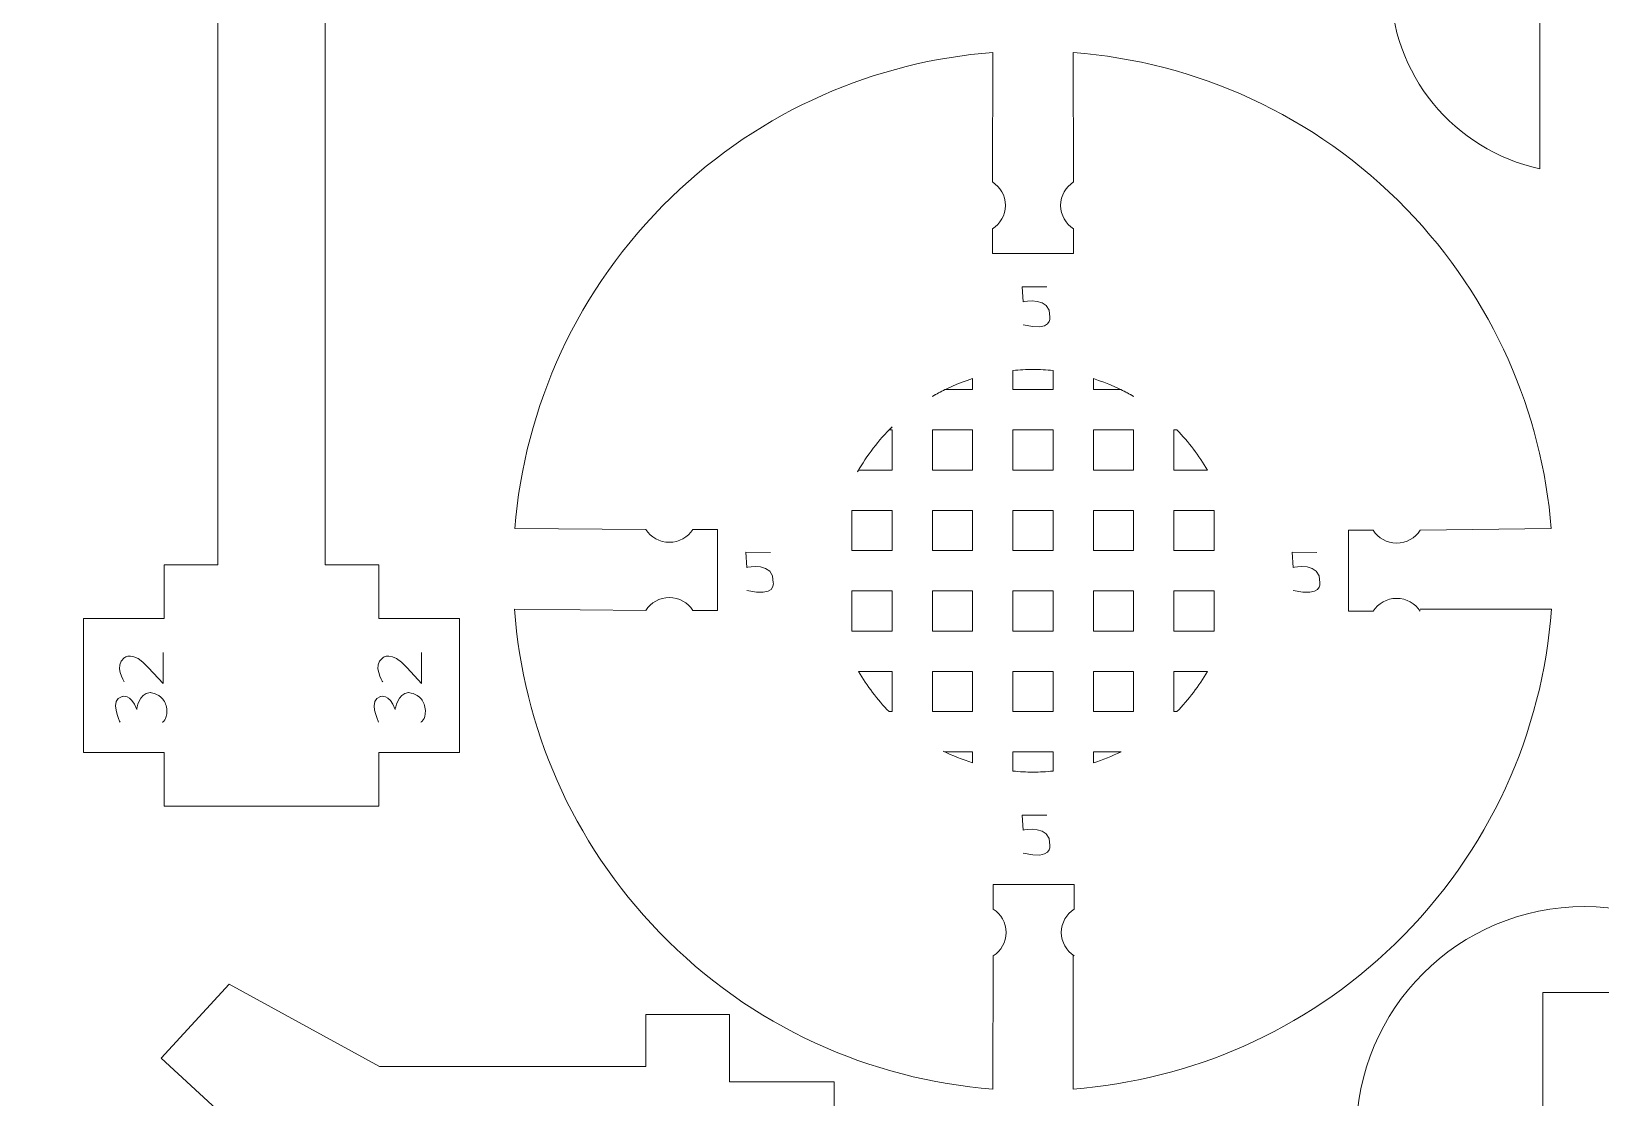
# Model space of a CAD drawing. Header units: centimetres. Extents: x -25 to 25, y -32.5 to 32.5.
# Drawn here: x -14.42 to -8.58, y 12.18 to 16.15 of the extents above; entities that cross this region are included whole.
import ezdxf

# ---------------------------------------------------------------- set-up
doc = ezdxf.new("R2010")
doc.units = ezdxf.units.CM
doc.header["$MEASUREMENT"] = 0
doc.layers.add('Capa 1', color=7, linetype='Continuous')

msp = doc.modelspace()

# ---------------------------------------------------------------- linework, layer by layer
at = {"layer": 'Capa 1', "color": 250, "lineweight": 20}
msp.add_open_spline([(-13.12992, 13.96761), (-13.12992, 13.96761), (-12.82992, 13.96761), (-12.82992, 13.96761), (-12.82992, 13.96761), (-12.82992, 13.96761), (-12.82992, 13.46761), (-12.82992, 13.46761), (-12.82992, 13.46761), (-12.82992, 13.46761), (-13.12992, 13.46761), (-13.12992, 13.46761), (-13.12992, 13.46761), (-13.12992, 13.46761), (-13.12992, 13.26761), (-13.12992, 13.26761), (-13.12992, 13.26761), (-13.5505, 13.26761), (-13.50936, 13.26761), (-13.92992, 13.26761), (-13.92992, 13.26761), (-13.92992, 13.26761), (-13.92992, 13.46761), (-13.92992, 13.46761), (-13.92992, 13.46761), (-13.92992, 13.46761), (-14.22992, 13.46761), (-14.22992, 13.46761), (-14.22992, 13.46761), (-14.22992, 13.46761), (-14.22992, 13.96761), (-14.22992, 13.96761), (-14.22992, 13.96761), (-14.22992, 13.96761), (-13.92992, 13.96761), (-13.92992, 13.96761), (-13.92992, 13.96761), (-13.92992, 13.96761), (-13.92992, 14.16761), (-13.92992, 14.16761), (-13.92992, 14.16761), (-13.92992, 14.16761), (-13.72992, 14.16761), (-13.72992, 14.16761), (-13.72992, 14.16761), (-13.72992, 14.16761), (-13.72992, 16.31761), (-13.72992, 16.31761), (-13.72992, 16.31761), (-13.72992, 16.31761), (-13.92992, 16.31761), (-13.92992, 16.31761), (-13.92992, 16.31761), (-13.92992, 16.31761), (-13.92992, 16.51761), (-13.92992, 16.51761), (-13.92992, 16.51761), (-13.92992, 16.51761), (-14.22992, 16.51761), (-14.22992, 16.51761), (-14.22992, 16.51761), (-14.22992, 16.51761), (-14.22992, 17.01761), (-14.22992, 17.01761), (-14.22992, 17.01761), (-14.22992, 17.01761), (-13.92992, 17.01761), (-13.92992, 17.01761), (-13.92992, 17.01761), (-13.92992, 17.01761), (-13.92992, 17.21761), (-13.92992, 17.21761), (-13.92992, 17.21761), (-13.92992, 17.21761), (-13.72992, 17.21761), (-13.72992, 17.21761), (-13.72992, 17.21761), (-13.72992, 17.21761), (-13.72992, 19.36761), (-13.72992, 19.36761), (-13.72992, 19.36761), (-13.72992, 19.36761), (-13.92992, 19.36761), (-13.92992, 19.36761), (-13.92992, 19.36761), (-13.92992, 19.36761), (-13.92992, 19.56761), (-13.92992, 19.56761), (-13.92992, 19.56761), (-13.92992, 19.56761), (-14.22992, 19.56761), (-14.22992, 19.56761), (-14.22992, 19.56761), (-14.22992, 19.56761), (-14.22992, 20.06761), (-14.22992, 20.06761), (-14.22992, 20.06761), (-14.22992, 20.06761), (-13.92992, 20.06761), (-13.92992, 20.06761), (-13.92992, 20.06761), (-13.92992, 20.06761), (-13.92992, 20.26761), (-13.92992, 20.26761), (-13.92992, 20.26761), (-13.50936, 20.26761), (-13.5505, 20.26761), (-13.12992, 20.26761), (-13.12992, 20.26761), (-13.12992, 20.26761), (-13.12992, 20.06761), (-13.12992, 20.06761), (-13.12992, 20.06761), (-13.12992, 20.06761), (-12.82992, 20.06761), (-12.82992, 20.06761), (-12.82992, 20.06761), (-12.82992, 20.06761), (-12.82992, 19.56761), (-12.82992, 19.56761), (-12.82992, 19.56761), (-12.82992, 19.56761), (-13.12992, 19.56761), (-13.12992, 19.56761), (-13.12992, 19.56761), (-13.12992, 19.56761), (-13.12992, 19.36761), (-13.12992, 19.36761), (-13.12992, 19.36761), (-13.12992, 19.36761), (-13.32992, 19.36761), (-13.32992, 19.36761), (-13.32992, 19.36761), (-13.32992, 19.36761), (-13.32992, 17.21761), (-13.32992, 17.21761), (-13.32992, 17.21761), (-13.32992, 17.21761), (-13.12992, 17.21761), (-13.12992, 17.21761), (-13.12992, 17.21761), (-13.12992, 17.21761), (-13.12992, 17.01761), (-13.12992, 17.01761), (-13.12992, 17.01761), (-13.12992, 17.01761), (-12.82992, 17.01761), (-12.82992, 17.01761), (-12.82992, 17.01761), (-12.82992, 17.01761), (-12.82992, 16.51761), (-12.82992, 16.51761), (-12.82992, 16.51761), (-12.82992, 16.51761), (-13.12992, 16.51761), (-13.12992, 16.51761), (-13.12992, 16.51761), (-13.12992, 16.51761), (-13.12992, 16.31761), (-13.12992, 16.31761), (-13.12992, 16.31761), (-13.12992, 16.31761), (-13.32992, 16.31761), (-13.32992, 16.31761), (-13.32992, 16.31761), (-13.32992, 16.31761), (-13.32992, 14.16761), (-13.32992, 14.16761), (-13.32992, 14.16761), (-13.32992, 14.16761), (-13.12992, 14.16761), (-13.12992, 14.16761), (-13.12992, 14.16761), (-13.12992, 14.16761), (-13.12992, 13.96761), (-13.12992, 13.96761)], degree=3, knots=[0, 0, 0, 0, 0.0222222, 0.0222222, 0.0222222, 0.0222222, 0.0444444, 0.0444444, 0.0444444, 0.0444444, 0.0666667, 0.0666667, 0.0666667, 0.0666667, 0.0888889, 0.0888889, 0.0888889, 0.0888889, 0.1111111, 0.1111111, 0.1111111, 0.1111111, 0.1333333, 0.1333333, 0.1333333, 0.1333333, 0.1555556, 0.1555556, 0.1555556, 0.1555556, 0.1777778, 0.1777778, 0.1777778, 0.1777778, 0.2, 0.2, 0.2, 0.2, 0.2222222, 0.2222222, 0.2222222, 0.2222222, 0.2444444, 0.2444444, 0.2444444, 0.2444444, 0.2666667, 0.2666667, 0.2666667, 0.2666667, 0.2888889, 0.2888889, 0.2888889, 0.2888889, 0.3111111, 0.3111111, 0.3111111, 0.3111111, 0.3333333, 0.3333333, 0.3333333, 0.3333333, 0.3555556, 0.3555556, 0.3555556, 0.3555556, 0.3777778, 0.3777778, 0.3777778, 0.3777778, 0.4, 0.4, 0.4, 0.4, 0.4222222, 0.4222222, 0.4222222, 0.4222222, 0.4444444, 0.4444444, 0.4444444, 0.4444444, 0.4666667, 0.4666667, 0.4666667, 0.4666667, 0.4888889, 0.4888889, 0.4888889, 0.4888889, 0.5111111, 0.5111111, 0.5111111, 0.5111111, 0.5333333, 0.5333333, 0.5333333, 0.5333333, 0.5555556, 0.5555556, 0.5555556, 0.5555556, 0.5777778, 0.5777778, 0.5777778, 0.5777778, 0.6, 0.6, 0.6, 0.6, 0.6222222, 0.6222222, 0.6222222, 0.6222222, 0.6444444, 0.6444444, 0.6444444, 0.6444444, 0.6666667, 0.6666667, 0.6666667, 0.6666667, 0.6888889, 0.6888889, 0.6888889, 0.6888889, 0.7111111, 0.7111111, 0.7111111, 0.7111111, 0.7333333, 0.7333333, 0.7333333, 0.7333333, 0.7555556, 0.7555556, 0.7555556, 0.7555556, 0.7777778, 0.7777778, 0.7777778, 0.7777778, 0.8, 0.8, 0.8, 0.8, 0.8222222, 0.8222222, 0.8222222, 0.8222222, 0.8444444, 0.8444444, 0.8444444, 0.8444444, 0.8666667, 0.8666667, 0.8666667, 0.8666667, 0.8888889, 0.8888889, 0.8888889, 0.8888889, 0.9111111, 0.9111111, 0.9111111, 0.9111111, 0.9333333, 0.9333333, 0.9333333, 0.9333333, 0.9555556, 0.9555556, 0.9555556, 0.9555556, 1, 1, 1, 1], dxfattribs=at)
at = {"layer": 'Capa 1', "color": 250, "lineweight": 9}
for points, knots in [([(-8.50591, 16.23343), (-8.50591, 16.23343), (-8.50591, 15.6429), (-8.50591, 15.6429), (-8.50591, 15.6429), (-8.18831, 15.71167), (-7.95035, 15.99423), (-7.95035, 16.33242), (-7.95035, 16.33242), (-7.95035, 16.7221), (-8.26624, 17.03798), (-8.65591, 17.03798), (-8.65591, 17.03798), (-9.04558, 17.03798), (-9.36147, 16.7221), (-9.36147, 16.33242), (-9.36147, 16.33242), (-9.36147, 15.99423), (-9.12351, 15.71166), (-8.80591, 15.6429), (-8.80591, 15.6429), (-8.80591, 15.6429), (-8.80592, 16.23327), (-8.80592, 16.23327)], [0, 0, 0, 0, 0.1428571, 0.1428571, 0.1428571, 0.1428571, 0.2857143, 0.2857143, 0.2857143, 0.2857143, 0.4285714, 0.4285714, 0.4285714, 0.4285714, 0.5714286, 0.5714286, 0.5714286, 0.5714286, 0.7142857, 0.7142857, 0.7142857, 0.7142857, 1, 1, 1, 1]), ([(-9.48906, 12.04405), (-9.48906, 12.51348), (-9.1085, 12.89404), (-8.63906, 12.89404), (-8.63906, 12.89404), (-8.16962, 12.89404), (-7.78907, 12.51348), (-7.78907, 12.04405), (-7.78907, 12.04405), (-7.78907, 11.57461), (-8.16962, 11.19404), (-8.63906, 11.19404), (-8.63906, 11.19404), (-9.1085, 11.19404), (-9.48906, 11.57461), (-9.48906, 12.04405)], [0, 0, 0, 0, 0.2, 0.2, 0.2, 0.2, 0.4, 0.4, 0.4, 0.4, 0.6, 0.6, 0.6, 0.6, 1, 1, 1, 1]), ([(-14.42396, 11.80524), (-14.42396, 11.80524), (-14.14582, 12.10707), (-14.14582, 12.10707), (-14.14582, 12.10707), (-14.14582, 12.10707), (-13.38414, 11.40518), (-13.38414, 11.40518), (-13.38414, 11.40518), (-13.38414, 11.40518), (-13.17885, 11.62796), (-13.17885, 11.62796), (-13.17885, 11.62796), (-13.17885, 11.62796), (-13.94053, 12.32985), (-13.94053, 12.32985), (-13.94053, 12.32985), (-13.94053, 12.32985), (-13.68734, 12.60461), (-13.68734, 12.60461), (-13.68734, 12.60461), (-13.68734, 12.60461), (-13.12743, 12.29849), (-13.12743, 12.29849), (-13.12743, 12.29849), (-13.12743, 12.29849), (-12.13513, 12.29849), (-12.13513, 12.29849), (-12.13513, 12.29849), (-12.13513, 12.29849), (-12.13513, 12.49178), (-12.13513, 12.49178), (-12.13513, 12.49178), (-12.13513, 12.49178), (-11.82379, 12.49167), (-11.82379, 12.49167), (-11.82379, 12.49167), (-11.82379, 12.49167), (-11.82379, 12.24104), (-11.82379, 12.24104), (-11.82379, 12.24104), (-11.82379, 12.24104), (-11.43375, 12.24104), (-11.43375, 12.24104), (-11.43375, 12.24104), (-11.43375, 12.24104), (-11.43375, 11.90136), (-11.43375, 11.90136), (-11.43375, 11.90136), (-11.43375, 11.90136), (-11.82349, 11.90136), (-11.82349, 11.90136), (-11.82349, 11.90136), (-11.82349, 11.90136), (-11.82349, 11.66245), (-11.82349, 11.66245), (-11.82349, 11.66245), (-11.82349, 11.66245), (-12.72665, 11.66245), (-12.72665, 11.66245), (-12.72665, 11.66245), (-12.72665, 11.66245), (-12.72665, 10.44443), (-12.72665, 10.44443), (-12.72665, 10.44443), (-12.72665, 10.44443), (-12.94725, 10.44443), (-12.94725, 10.44443), (-12.94725, 10.44443), (-12.94725, 10.44443), (-14.42396, 11.80524), (-14.42396, 11.80524)], [0, 0, 0, 0, 0.0526316, 0.0526316, 0.0526316, 0.0526316, 0.1052632, 0.1052632, 0.1052632, 0.1052632, 0.1578947, 0.1578947, 0.1578947, 0.1578947, 0.2105263, 0.2105263, 0.2105263, 0.2105263, 0.2631579, 0.2631579, 0.2631579, 0.2631579, 0.3157895, 0.3157895, 0.3157895, 0.3157895, 0.3684211, 0.3684211, 0.3684211, 0.3684211, 0.4210526, 0.4210526, 0.4210526, 0.4210526, 0.4736842, 0.4736842, 0.4736842, 0.4736842, 0.5263158, 0.5263158, 0.5263158, 0.5263158, 0.5789474, 0.5789474, 0.5789474, 0.5789474, 0.6315789, 0.6315789, 0.6315789, 0.6315789, 0.6842105, 0.6842105, 0.6842105, 0.6842105, 0.7368421, 0.7368421, 0.7368421, 0.7368421, 0.7894737, 0.7894737, 0.7894737, 0.7894737, 0.8421053, 0.8421053, 0.8421053, 0.8421053, 0.8947368, 0.8947368, 0.8947368, 0.8947368, 1, 1, 1, 1]), ([(-8.48406, 12.57405), (-8.48406, 12.57405), (-8.48406, 11.51404), (-8.48406, 11.51404), (-8.48406, 11.51404), (-8.48406, 11.51404), (-8.79407, 11.51404), (-8.79407, 11.51404), (-8.79407, 11.51404), (-8.79407, 11.51404), (-8.79407, 12.57405), (-8.79407, 12.57405), (-8.79407, 12.57405), (-8.79407, 12.57405), (-8.48406, 12.57405), (-8.48406, 12.57405)], [0, 0, 0, 0, 0.2, 0.2, 0.2, 0.2, 0.4, 0.4, 0.4, 0.4, 0.6, 0.6, 0.6, 0.6, 1, 1, 1, 1])]:
    msp.add_open_spline(points, degree=3, knots=knots, dxfattribs=at)
at = {"layer": 'Capa 1', "color": 250, "lineweight": 18}
for points, knots in [([(-10.8438, 15.59361), (-10.8438, 15.59361), (-10.84326, 16.07615), (-10.84326, 16.07615), (-10.84326, 16.07615), (-11.27762, 16.04267), (-11.70329, 15.86318), (-12.04068, 15.5364), (-12.04068, 15.5364), (-12.39226, 15.19587), (-12.58696, 14.75441), (-12.62351, 14.30209), (-12.62351, 14.30209), (-12.62351, 14.30209), (-12.1349, 14.29909), (-12.1349, 14.29909)], [0, 0, 0, 0, 0.2, 0.2, 0.2, 0.2, 0.4, 0.4, 0.4, 0.4, 0.6, 0.6, 0.6, 0.6, 1, 1, 1, 1]), ([(-9.25154, 14.29589), (-9.25154, 14.29589), (-8.7628, 14.30209), (-8.7628, 14.30209), (-8.7628, 14.30209), (-8.79763, 14.73408), (-8.97697, 15.15706), (-9.30204, 15.49268), (-9.30204, 15.49268), (-9.64431, 15.84605), (-10.08853, 16.0409), (-10.54326, 16.07605), (-10.54326, 16.07605), (-10.54326, 16.07605), (-10.54246, 15.59361), (-10.54246, 15.59361)], [0, 0, 0, 0, 0.2, 0.2, 0.2, 0.2, 0.4, 0.4, 0.4, 0.4, 0.6, 0.6, 0.6, 0.6, 1, 1, 1, 1]), ([(-10.8438, 15.4191), (-10.8151, 15.43753), (-10.79608, 15.46972), (-10.79608, 15.50636), (-10.79608, 15.50636), (-10.79608, 15.54299), (-10.8151, 15.57519), (-10.8438, 15.59361)], [0, 0, 0, 0, 0.3333333, 0.3333333, 0.3333333, 0.3333333, 1, 1, 1, 1]), ([(-10.54246, 15.4191), (-10.57116, 15.43753), (-10.59018, 15.46972), (-10.59018, 15.50636), (-10.59018, 15.50636), (-10.59018, 15.54299), (-10.57116, 15.57519), (-10.54246, 15.59361)], [0, 0, 0, 0, 0.3333333, 0.3333333, 0.3333333, 0.3333333, 1, 1, 1, 1]), ([(-10.8438, 15.41909), (-10.8438, 15.41909), (-10.84391, 15.32749), (-10.84391, 15.32749), (-10.84391, 15.32749), (-10.84391, 15.32749), (-10.54246, 15.32749), (-10.54246, 15.32749), (-10.54246, 15.32749), (-10.54246, 15.32749), (-10.54246, 15.41911), (-10.54246, 15.41911)], [0, 0, 0, 0, 0.25, 0.25, 0.25, 0.25, 0.5, 0.5, 0.5, 0.5, 1, 1, 1, 1]), ([(-10.91813, 14.8609), (-10.91813, 14.8609), (-10.91813, 14.81991), (-10.91813, 14.81991), (-10.91813, 14.81991), (-10.91813, 14.81991), (-11.02108, 14.81991), (-11.02108, 14.81991), (-11.02108, 14.81991), (-11.03707, 14.81213), (-11.05274, 14.80379), (-11.06806, 14.79493), (-11.06806, 14.79493), (-11.06806, 14.79493), (-11.06806, 14.79498), (-11.06806, 14.79498), (-11.06806, 14.79498), (-11.02107, 14.82215), (-10.97085, 14.84435), (-10.91813, 14.8609)], [0, 0, 0, 0, 0.1666667, 0.1666667, 0.1666667, 0.1666667, 0.3333333, 0.3333333, 0.3333333, 0.3333333, 0.5, 0.5, 0.5, 0.5, 0.6666667, 0.6666667, 0.6666667, 0.6666667, 1, 1, 1, 1]), ([(-10.61827, 14.8915), (-10.61827, 14.8915), (-10.61827, 14.81991), (-10.61827, 14.81991), (-10.61827, 14.81991), (-10.61827, 14.81991), (-10.7682, 14.81991), (-10.7682, 14.81991), (-10.7682, 14.81991), (-10.7682, 14.81991), (-10.7682, 14.8915), (-10.7682, 14.8915), (-10.7682, 14.8915), (-10.74355, 14.89395), (-10.71855, 14.89522), (-10.69326, 14.89522), (-10.69326, 14.89522), (-10.66795, 14.89522), (-10.64294, 14.89395), (-10.61827, 14.8915)], [0, 0, 0, 0, 0.1666667, 0.1666667, 0.1666667, 0.1666667, 0.3333333, 0.3333333, 0.3333333, 0.3333333, 0.5, 0.5, 0.5, 0.5, 0.6666667, 0.6666667, 0.6666667, 0.6666667, 1, 1, 1, 1]), ([(-10.31841, 14.79495), (-10.31841, 14.79495), (-10.31841, 14.79492), (-10.31841, 14.79492), (-10.31841, 14.79492), (-10.33374, 14.80379), (-10.34941, 14.81212), (-10.3654, 14.81991), (-10.3654, 14.81991), (-10.3654, 14.81991), (-10.46834, 14.81991), (-10.46834, 14.81991), (-10.46834, 14.81991), (-10.46834, 14.81991), (-10.46834, 14.86089), (-10.46834, 14.86089), (-10.46834, 14.86089), (-10.41562, 14.84433), (-10.36541, 14.82212), (-10.31841, 14.79495)], [0, 0, 0, 0, 0.1666667, 0.1666667, 0.1666667, 0.1666667, 0.3333333, 0.3333333, 0.3333333, 0.3333333, 0.5, 0.5, 0.5, 0.5, 0.6666667, 0.6666667, 0.6666667, 0.6666667, 1, 1, 1, 1]), ([(-11.21799, 14.68102), (-11.21799, 14.68102), (-11.21799, 14.68098), (-11.21799, 14.68098), (-11.21799, 14.68098), (-11.22169, 14.67735), (-11.22536, 14.67368), (-11.22899, 14.66998), (-11.22899, 14.66998), (-11.22899, 14.66998), (-11.21799, 14.66998), (-11.21799, 14.66998), (-11.21799, 14.66998), (-11.21799, 14.66998), (-11.21799, 14.52005), (-11.21799, 14.52005), (-11.21799, 14.52005), (-11.21799, 14.52005), (-11.34297, 14.52005), (-11.34297, 14.52005), (-11.34297, 14.52005), (-11.34297, 14.52005), (-11.34676, 14.51342), (-11.34676, 14.51342), (-11.34676, 14.51342), (-11.31183, 14.57525), (-11.26838, 14.63166), (-11.21799, 14.68102)], [0, 0, 0, 0, 0.125, 0.125, 0.125, 0.125, 0.25, 0.25, 0.25, 0.25, 0.375, 0.375, 0.375, 0.375, 0.5, 0.5, 0.5, 0.5, 0.625, 0.625, 0.625, 0.625, 0.75, 0.75, 0.75, 0.75, 1, 1, 1, 1]), ([(-10.91813, 14.66998), (-10.91813, 14.66998), (-10.91813, 14.52005), (-10.91813, 14.52005), (-10.91813, 14.52005), (-10.91813, 14.52005), (-11.06806, 14.52005), (-11.06806, 14.52005), (-11.06806, 14.52005), (-11.06806, 14.52005), (-11.06806, 14.66998), (-11.06806, 14.66998), (-11.06806, 14.66998), (-11.06806, 14.66998), (-10.91813, 14.66998), (-10.91813, 14.66998)], [0, 0, 0, 0, 0.2, 0.2, 0.2, 0.2, 0.4, 0.4, 0.4, 0.4, 0.6, 0.6, 0.6, 0.6, 1, 1, 1, 1]), ([(-10.61827, 14.66998), (-10.61827, 14.66998), (-10.61827, 14.52005), (-10.61827, 14.52005), (-10.61827, 14.52005), (-10.61827, 14.52005), (-10.7682, 14.52005), (-10.7682, 14.52005), (-10.7682, 14.52005), (-10.7682, 14.52005), (-10.7682, 14.66998), (-10.7682, 14.66998), (-10.7682, 14.66998), (-10.7682, 14.66998), (-10.61827, 14.66998), (-10.61827, 14.66998)], [0, 0, 0, 0, 0.2, 0.2, 0.2, 0.2, 0.4, 0.4, 0.4, 0.4, 0.6, 0.6, 0.6, 0.6, 1, 1, 1, 1]), ([(-10.31841, 14.66998), (-10.31841, 14.66998), (-10.31841, 14.52005), (-10.31841, 14.52005), (-10.31841, 14.52005), (-10.31841, 14.52005), (-10.46834, 14.52005), (-10.46834, 14.52005), (-10.46834, 14.52005), (-10.46834, 14.52005), (-10.46834, 14.66998), (-10.46834, 14.66998), (-10.46834, 14.66998), (-10.46834, 14.66998), (-10.31841, 14.66998), (-10.31841, 14.66998)], [0, 0, 0, 0, 0.2, 0.2, 0.2, 0.2, 0.4, 0.4, 0.4, 0.4, 0.6, 0.6, 0.6, 0.6, 1, 1, 1, 1]), ([(-10.16848, 14.52005), (-10.16848, 14.52005), (-10.16848, 14.66998), (-10.16848, 14.66998), (-10.16848, 14.66998), (-10.16848, 14.66998), (-10.15749, 14.66998), (-10.15749, 14.66998), (-10.15749, 14.66998), (-10.11354, 14.62511), (-10.07519, 14.57477), (-10.04354, 14.52005), (-10.04354, 14.52005), (-10.04354, 14.52005), (-10.16848, 14.52005), (-10.16848, 14.52005)], [0, 0, 0, 0, 0.2, 0.2, 0.2, 0.2, 0.4, 0.4, 0.4, 0.4, 0.6, 0.6, 0.6, 0.6, 1, 1, 1, 1]), ([(-11.21799, 14.37012), (-11.21799, 14.37012), (-11.21799, 14.22019), (-11.21799, 14.22019), (-11.21799, 14.22019), (-11.21799, 14.22019), (-11.36792, 14.22019), (-11.36792, 14.22019), (-11.36792, 14.22019), (-11.36792, 14.22019), (-11.36792, 14.37012), (-11.36792, 14.37012), (-11.36792, 14.37012), (-11.36792, 14.37012), (-11.21799, 14.37012), (-11.21799, 14.37012)], [0, 0, 0, 0, 0.2, 0.2, 0.2, 0.2, 0.4, 0.4, 0.4, 0.4, 0.6, 0.6, 0.6, 0.6, 1, 1, 1, 1]), ([(-10.91813, 14.37012), (-10.91813, 14.37012), (-10.91813, 14.22019), (-10.91813, 14.22019), (-10.91813, 14.22019), (-10.91813, 14.22019), (-11.06806, 14.22019), (-11.06806, 14.22019), (-11.06806, 14.22019), (-11.06806, 14.22019), (-11.06806, 14.37012), (-11.06806, 14.37012), (-11.06806, 14.37012), (-11.06806, 14.37012), (-10.91813, 14.37012), (-10.91813, 14.37012)], [0, 0, 0, 0, 0.2, 0.2, 0.2, 0.2, 0.4, 0.4, 0.4, 0.4, 0.6, 0.6, 0.6, 0.6, 1, 1, 1, 1]), ([(-10.61827, 14.37012), (-10.61827, 14.37012), (-10.61827, 14.22019), (-10.61827, 14.22019), (-10.61827, 14.22019), (-10.61827, 14.22019), (-10.7682, 14.22019), (-10.7682, 14.22019), (-10.7682, 14.22019), (-10.7682, 14.22019), (-10.7682, 14.37012), (-10.7682, 14.37012), (-10.7682, 14.37012), (-10.7682, 14.37012), (-10.61827, 14.37012), (-10.61827, 14.37012)], [0, 0, 0, 0, 0.2, 0.2, 0.2, 0.2, 0.4, 0.4, 0.4, 0.4, 0.6, 0.6, 0.6, 0.6, 1, 1, 1, 1]), ([(-10.31841, 14.37012), (-10.31841, 14.37012), (-10.31841, 14.22019), (-10.31841, 14.22019), (-10.31841, 14.22019), (-10.31841, 14.22019), (-10.46834, 14.22019), (-10.46834, 14.22019), (-10.46834, 14.22019), (-10.46834, 14.22019), (-10.46834, 14.37012), (-10.46834, 14.37012), (-10.46834, 14.37012), (-10.46834, 14.37012), (-10.31841, 14.37012), (-10.31841, 14.37012)], [0, 0, 0, 0, 0.2, 0.2, 0.2, 0.2, 0.4, 0.4, 0.4, 0.4, 0.6, 0.6, 0.6, 0.6, 1, 1, 1, 1]), ([(-10.01855, 14.37012), (-10.01855, 14.37012), (-10.01855, 14.22019), (-10.01855, 14.22019), (-10.01855, 14.22019), (-10.01855, 14.22019), (-10.16848, 14.22019), (-10.16848, 14.22019), (-10.16848, 14.22019), (-10.16848, 14.22019), (-10.16848, 14.37012), (-10.16848, 14.37012), (-10.16848, 14.37012), (-10.16848, 14.37012), (-10.01855, 14.37012), (-10.01855, 14.37012)], [0, 0, 0, 0, 0.2, 0.2, 0.2, 0.2, 0.4, 0.4, 0.4, 0.4, 0.6, 0.6, 0.6, 0.6, 1, 1, 1, 1]), ([(-11.96039, 14.29909), (-11.97882, 14.27039), (-12.01101, 14.25137), (-12.04765, 14.25137), (-12.04765, 14.25137), (-12.08428, 14.25137), (-12.11648, 14.27039), (-12.1349, 14.29909)], [0, 0, 0, 0, 0.3333333, 0.3333333, 0.3333333, 0.3333333, 1, 1, 1, 1]), ([(-11.96039, 14.29909), (-11.96039, 14.29909), (-11.86879, 14.2992), (-11.86879, 14.2992), (-11.86879, 14.2992), (-11.86879, 14.2992), (-11.86879, 13.99775), (-11.86879, 13.99775), (-11.86879, 13.99775), (-11.86879, 13.99775), (-11.96041, 13.99775), (-11.96041, 13.99775)], [0, 0, 0, 0, 0.25, 0.25, 0.25, 0.25, 0.5, 0.5, 0.5, 0.5, 1, 1, 1, 1]), ([(-9.42605, 14.29589), (-9.42605, 14.29589), (-9.51765, 14.296), (-9.51765, 14.296), (-9.51765, 14.296), (-9.51765, 14.296), (-9.51765, 13.99455), (-9.51765, 13.99455), (-9.51765, 13.99455), (-9.51765, 13.99455), (-9.42603, 13.99455), (-9.42603, 13.99455)], [0, 0, 0, 0, 0.25, 0.25, 0.25, 0.25, 0.5, 0.5, 0.5, 0.5, 1, 1, 1, 1]), ([(-9.25154, 14.29589), (-9.26997, 14.26719), (-9.30216, 14.24817), (-9.3388, 14.24817), (-9.3388, 14.24817), (-9.37543, 14.24817), (-9.40763, 14.26719), (-9.42605, 14.29589)], [0, 0, 0, 0, 0.3333333, 0.3333333, 0.3333333, 0.3333333, 1, 1, 1, 1]), ([(-11.96039, 13.99775), (-11.97882, 14.02645), (-12.01101, 14.04547), (-12.04765, 14.04547), (-12.04765, 14.04547), (-12.08428, 14.04547), (-12.11648, 14.02645), (-12.1349, 13.99775)], [0, 0, 0, 0, 0.3333333, 0.3333333, 0.3333333, 0.3333333, 1, 1, 1, 1]), ([(-11.21799, 14.07026), (-11.21799, 14.07026), (-11.21799, 13.92033), (-11.21799, 13.92033), (-11.21799, 13.92033), (-11.21799, 13.92033), (-11.36792, 13.92033), (-11.36792, 13.92033), (-11.36792, 13.92033), (-11.36792, 13.92033), (-11.36792, 14.07026), (-11.36792, 14.07026), (-11.36792, 14.07026), (-11.36792, 14.07026), (-11.21799, 14.07026), (-11.21799, 14.07026)], [0, 0, 0, 0, 0.2, 0.2, 0.2, 0.2, 0.4, 0.4, 0.4, 0.4, 0.6, 0.6, 0.6, 0.6, 1, 1, 1, 1]), ([(-10.91813, 14.07026), (-10.91813, 14.07026), (-10.91813, 13.92033), (-10.91813, 13.92033), (-10.91813, 13.92033), (-10.91813, 13.92033), (-11.06806, 13.92033), (-11.06806, 13.92033), (-11.06806, 13.92033), (-11.06806, 13.92033), (-11.06806, 14.07026), (-11.06806, 14.07026), (-11.06806, 14.07026), (-11.06806, 14.07026), (-10.91813, 14.07026), (-10.91813, 14.07026)], [0, 0, 0, 0, 0.2, 0.2, 0.2, 0.2, 0.4, 0.4, 0.4, 0.4, 0.6, 0.6, 0.6, 0.6, 1, 1, 1, 1]), ([(-10.61827, 14.07026), (-10.61827, 14.07026), (-10.61827, 13.92033), (-10.61827, 13.92033), (-10.61827, 13.92033), (-10.61827, 13.92033), (-10.7682, 13.92033), (-10.7682, 13.92033), (-10.7682, 13.92033), (-10.7682, 13.92033), (-10.7682, 14.07026), (-10.7682, 14.07026), (-10.7682, 14.07026), (-10.7682, 14.07026), (-10.61827, 14.07026), (-10.61827, 14.07026)], [0, 0, 0, 0, 0.2, 0.2, 0.2, 0.2, 0.4, 0.4, 0.4, 0.4, 0.6, 0.6, 0.6, 0.6, 1, 1, 1, 1]), ([(-10.31841, 14.07026), (-10.31841, 14.07026), (-10.31841, 13.92033), (-10.31841, 13.92033), (-10.31841, 13.92033), (-10.31841, 13.92033), (-10.46834, 13.92033), (-10.46834, 13.92033), (-10.46834, 13.92033), (-10.46834, 13.92033), (-10.46834, 14.07026), (-10.46834, 14.07026), (-10.46834, 14.07026), (-10.46834, 14.07026), (-10.31841, 14.07026), (-10.31841, 14.07026)], [0, 0, 0, 0, 0.2, 0.2, 0.2, 0.2, 0.4, 0.4, 0.4, 0.4, 0.6, 0.6, 0.6, 0.6, 1, 1, 1, 1]), ([(-10.01855, 14.07026), (-10.01855, 14.07026), (-10.01855, 13.92033), (-10.01855, 13.92033), (-10.01855, 13.92033), (-10.01855, 13.92033), (-10.16848, 13.92033), (-10.16848, 13.92033), (-10.16848, 13.92033), (-10.16848, 13.92033), (-10.16848, 14.07026), (-10.16848, 14.07026), (-10.16848, 14.07026), (-10.16848, 14.07026), (-10.01855, 14.07026), (-10.01855, 14.07026)], [0, 0, 0, 0, 0.2, 0.2, 0.2, 0.2, 0.4, 0.4, 0.4, 0.4, 0.6, 0.6, 0.6, 0.6, 1, 1, 1, 1]), ([(-9.25154, 13.99455), (-9.26997, 14.02325), (-9.30216, 14.04227), (-9.3388, 14.04227), (-9.3388, 14.04227), (-9.37543, 14.04227), (-9.40763, 14.02325), (-9.42605, 13.99455)], [0, 0, 0, 0, 0.3333333, 0.3333333, 0.3333333, 0.3333333, 1, 1, 1, 1]), ([(-12.1349, 13.99775), (-12.1349, 13.99775), (-12.62461, 14.00208), (-12.62461, 14.00208), (-12.62461, 14.00208), (-12.59247, 13.56533), (-12.41291, 13.13694), (-12.0844, 12.79777), (-12.0844, 12.79777), (-11.74215, 12.44443), (-11.29796, 12.24957), (-10.84326, 12.21442), (-10.84326, 12.21442), (-10.84326, 12.21442), (-10.84126, 12.71048), (-10.84126, 12.71048)], [0, 0, 0, 0, 0.2, 0.2, 0.2, 0.2, 0.4, 0.4, 0.4, 0.4, 0.6, 0.6, 0.6, 0.6, 1, 1, 1, 1]), ([(-10.54353, 12.7129), (-10.54353, 12.7129), (-10.54325, 12.21429), (-10.54325, 12.21429), (-10.54325, 12.21429), (-10.10886, 12.24778), (-9.68318, 12.42725), (-9.34577, 12.75405), (-9.34577, 12.75405), (-8.99063, 13.09802), (-8.7956, 13.54497), (-8.76188, 14.00208), (-8.76188, 14.00208), (-8.76188, 14.00208), (-9.25075, 14.00236), (-9.25075, 14.00236)], [0, 0, 0, 0, 0.2, 0.2, 0.2, 0.2, 0.4, 0.4, 0.4, 0.4, 0.6, 0.6, 0.6, 0.6, 1, 1, 1, 1]), ([(-11.21799, 13.7704), (-11.21799, 13.7704), (-11.21799, 13.62047), (-11.21799, 13.62047), (-11.21799, 13.62047), (-11.21799, 13.62047), (-11.22904, 13.62047), (-11.22904, 13.62047), (-11.22904, 13.62047), (-11.27299, 13.66533), (-11.31135, 13.71568), (-11.34299, 13.7704), (-11.34299, 13.7704), (-11.34299, 13.7704), (-11.21799, 13.7704), (-11.21799, 13.7704)], [0, 0, 0, 0, 0.2, 0.2, 0.2, 0.2, 0.4, 0.4, 0.4, 0.4, 0.6, 0.6, 0.6, 0.6, 1, 1, 1, 1]), ([(-10.91813, 13.7704), (-10.91813, 13.7704), (-10.91813, 13.62047), (-10.91813, 13.62047), (-10.91813, 13.62047), (-10.91813, 13.62047), (-11.06806, 13.62047), (-11.06806, 13.62047), (-11.06806, 13.62047), (-11.06806, 13.62047), (-11.06806, 13.7704), (-11.06806, 13.7704), (-11.06806, 13.7704), (-11.06806, 13.7704), (-10.91813, 13.7704), (-10.91813, 13.7704)], [0, 0, 0, 0, 0.2, 0.2, 0.2, 0.2, 0.4, 0.4, 0.4, 0.4, 0.6, 0.6, 0.6, 0.6, 1, 1, 1, 1]), ([(-10.61827, 13.7704), (-10.61827, 13.7704), (-10.61827, 13.62047), (-10.61827, 13.62047), (-10.61827, 13.62047), (-10.61827, 13.62047), (-10.7682, 13.62047), (-10.7682, 13.62047), (-10.7682, 13.62047), (-10.7682, 13.62047), (-10.7682, 13.7704), (-10.7682, 13.7704), (-10.7682, 13.7704), (-10.7682, 13.7704), (-10.61827, 13.7704), (-10.61827, 13.7704)], [0, 0, 0, 0, 0.2, 0.2, 0.2, 0.2, 0.4, 0.4, 0.4, 0.4, 0.6, 0.6, 0.6, 0.6, 1, 1, 1, 1]), ([(-10.31841, 13.7704), (-10.31841, 13.7704), (-10.31841, 13.62047), (-10.31841, 13.62047), (-10.31841, 13.62047), (-10.31841, 13.62047), (-10.46834, 13.62047), (-10.46834, 13.62047), (-10.46834, 13.62047), (-10.46834, 13.62047), (-10.46834, 13.7704), (-10.46834, 13.7704), (-10.46834, 13.7704), (-10.46834, 13.7704), (-10.31841, 13.7704), (-10.31841, 13.7704)], [0, 0, 0, 0, 0.2, 0.2, 0.2, 0.2, 0.4, 0.4, 0.4, 0.4, 0.6, 0.6, 0.6, 0.6, 1, 1, 1, 1]), ([(-10.04353, 13.7704), (-10.07518, 13.71568), (-10.11354, 13.66534), (-10.15748, 13.62047), (-10.15748, 13.62047), (-10.15748, 13.62047), (-10.16848, 13.62047), (-10.16848, 13.62047), (-10.16848, 13.62047), (-10.16848, 13.62047), (-10.16848, 13.7704), (-10.16848, 13.7704), (-10.16848, 13.7704), (-10.16848, 13.7704), (-10.04353, 13.7704), (-10.04353, 13.7704)], [0, 0, 0, 0, 0.2, 0.2, 0.2, 0.2, 0.4, 0.4, 0.4, 0.4, 0.6, 0.6, 0.6, 0.6, 1, 1, 1, 1]), ([(-10.91813, 13.47054), (-10.91813, 13.47054), (-10.91813, 13.42954), (-10.91813, 13.42954), (-10.91813, 13.42954), (-10.95602, 13.44144), (-10.99262, 13.45625), (-11.02766, 13.47373), (-11.02766, 13.47373), (-11.02766, 13.47373), (-11.02118, 13.47054), (-11.02118, 13.47054), (-11.02118, 13.47054), (-11.02118, 13.47054), (-10.91813, 13.47054), (-10.91813, 13.47054)], [0, 0, 0, 0, 0.2, 0.2, 0.2, 0.2, 0.4, 0.4, 0.4, 0.4, 0.6, 0.6, 0.6, 0.6, 1, 1, 1, 1]), ([(-10.61827, 13.47054), (-10.61827, 13.47054), (-10.61827, 13.39894), (-10.61827, 13.39894), (-10.61827, 13.39894), (-10.64294, 13.39649), (-10.66795, 13.39522), (-10.69326, 13.39522), (-10.69326, 13.39522), (-10.71855, 13.39522), (-10.74355, 13.39649), (-10.7682, 13.39894), (-10.7682, 13.39894), (-10.7682, 13.39894), (-10.7682, 13.47054), (-10.7682, 13.47054), (-10.7682, 13.47054), (-10.7682, 13.47054), (-10.61827, 13.47054), (-10.61827, 13.47054)], [0, 0, 0, 0, 0.1666667, 0.1666667, 0.1666667, 0.1666667, 0.3333333, 0.3333333, 0.3333333, 0.3333333, 0.5, 0.5, 0.5, 0.5, 0.6666667, 0.6666667, 0.6666667, 0.6666667, 1, 1, 1, 1]), ([(-10.36534, 13.47054), (-10.3984, 13.45445), (-10.43279, 13.4407), (-10.46834, 13.42955), (-10.46834, 13.42955), (-10.46834, 13.42955), (-10.46834, 13.47054), (-10.46834, 13.47054), (-10.46834, 13.47054), (-10.46834, 13.47054), (-10.36534, 13.47054), (-10.36534, 13.47054)], [0, 0, 0, 0, 0.25, 0.25, 0.25, 0.25, 0.5, 0.5, 0.5, 0.5, 1, 1, 1, 1]), ([(-10.84126, 12.88501), (-10.84126, 12.88501), (-10.84137, 12.97661), (-10.84137, 12.97661), (-10.84137, 12.97661), (-10.84137, 12.97661), (-10.53992, 12.97661), (-10.53992, 12.97661), (-10.53992, 12.97661), (-10.53992, 12.97661), (-10.53992, 12.88499), (-10.53992, 12.88499)], [0, 0, 0, 0, 0.25, 0.25, 0.25, 0.25, 0.5, 0.5, 0.5, 0.5, 1, 1, 1, 1]), ([(-10.84126, 12.71048), (-10.81256, 12.72891), (-10.79354, 12.7611), (-10.79354, 12.79774), (-10.79354, 12.79774), (-10.79354, 12.83437), (-10.81256, 12.86657), (-10.84126, 12.88499)], [0, 0, 0, 0, 0.3333333, 0.3333333, 0.3333333, 0.3333333, 1, 1, 1, 1]), ([(-10.53992, 12.71048), (-10.56862, 12.72891), (-10.58764, 12.7611), (-10.58764, 12.79774), (-10.58764, 12.79774), (-10.58764, 12.83437), (-10.56862, 12.86657), (-10.53992, 12.88499)], [0, 0, 0, 0, 0.3333333, 0.3333333, 0.3333333, 0.3333333, 1, 1, 1, 1])]:
    msp.add_open_spline(points, degree=3, knots=knots, dxfattribs=at)
at = {"layer": 'Capa 1', "color": 22, "lineweight": 5}
for points, knots in [([(-10.64145, 15.20275), (-10.64145, 15.20275), (-10.73292, 15.2033), (-10.73292, 15.2033), (-10.73292, 15.2033), (-10.73292, 15.2033), (-10.72963, 15.14692), (-10.72963, 15.14692)], [0, 0, 0, 0, 0.3333333, 0.3333333, 0.3333333, 0.3333333, 1, 1, 1, 1]), ([(-10.72963, 15.14692), (-10.72963, 15.14692), (-10.62454, 15.17098), (-10.63072, 15.08975), (-10.63072, 15.08975), (-10.63072, 15.08975), (-10.61961, 15.03406), (-10.72963, 15.06127)], [0, 0, 0, 0, 0.3333333, 0.3333333, 0.3333333, 0.3333333, 1, 1, 1, 1]), ([(-11.67131, 14.21343), (-11.67131, 14.21343), (-11.76278, 14.21398), (-11.76278, 14.21398), (-11.76278, 14.21398), (-11.76278, 14.21398), (-11.75949, 14.1576), (-11.75949, 14.1576)], [0, 0, 0, 0, 0.3333333, 0.3333333, 0.3333333, 0.3333333, 1, 1, 1, 1]), ([(-9.63603, 14.21343), (-9.63603, 14.21343), (-9.7275, 14.21398), (-9.7275, 14.21398), (-9.7275, 14.21398), (-9.7275, 14.21398), (-9.72421, 14.1576), (-9.72421, 14.1576)], [0, 0, 0, 0, 0.3333333, 0.3333333, 0.3333333, 0.3333333, 1, 1, 1, 1]), ([(-11.75949, 14.1576), (-11.75949, 14.1576), (-11.6544, 14.18166), (-11.66058, 14.10043), (-11.66058, 14.10043), (-11.66058, 14.10043), (-11.64947, 14.04474), (-11.75949, 14.07195)], [0, 0, 0, 0, 0.3333333, 0.3333333, 0.3333333, 0.3333333, 1, 1, 1, 1]), ([(-9.72421, 14.1576), (-9.72421, 14.1576), (-9.61912, 14.18166), (-9.6253, 14.10043), (-9.6253, 14.10043), (-9.6253, 14.10043), (-9.61419, 14.04474), (-9.72421, 14.07195)], [0, 0, 0, 0, 0.3333333, 0.3333333, 0.3333333, 0.3333333, 1, 1, 1, 1]), ([(-14.07791, 13.73156), (-14.07791, 13.73156), (-14.11872, 13.79339), (-14.07791, 13.82055), (-14.07791, 13.82055), (-14.07791, 13.82055), (-14.04701, 13.85147), (-13.98767, 13.78348)], [0, 0, 0, 0, 0.3333333, 0.3333333, 0.3333333, 0.3333333, 1, 1, 1, 1]), ([(-13.98767, 13.78348), (-13.98767, 13.78348), (-13.93329, 13.7254), (-13.93329, 13.7254), (-13.93329, 13.7254), (-13.93329, 13.7254), (-13.93329, 13.84072), (-13.93329, 13.84072)], [0, 0, 0, 0, 0.3333333, 0.3333333, 0.3333333, 0.3333333, 1, 1, 1, 1]), ([(-13.11509, 13.73156), (-13.11509, 13.73156), (-13.1559, 13.79339), (-13.11509, 13.82055), (-13.11509, 13.82055), (-13.11509, 13.82055), (-13.08419, 13.85147), (-13.02485, 13.78348)], [0, 0, 0, 0, 0.3333333, 0.3333333, 0.3333333, 0.3333333, 1, 1, 1, 1]), ([(-13.02485, 13.78348), (-13.02485, 13.78348), (-12.97047, 13.7254), (-12.97047, 13.7254), (-12.97047, 13.7254), (-12.97047, 13.7254), (-12.97047, 13.84072), (-12.97047, 13.84072)], [0, 0, 0, 0, 0.3333333, 0.3333333, 0.3333333, 0.3333333, 1, 1, 1, 1]), ([(-13.93651, 13.58126), (-13.93651, 13.58126), (-13.91803, 13.58849), (-13.91923, 13.62454), (-13.91923, 13.62454), (-13.91985, 13.64325), (-13.92654, 13.65665), (-13.93419, 13.66637), (-13.93419, 13.66637), (-13.95289, 13.69007), (-13.98193, 13.69129), (-13.98193, 13.69129), (-13.98193, 13.69129), (-14.02364, 13.69007), (-14.03168, 13.62885), (-14.03168, 13.62885), (-14.03168, 13.62885), (-14.05397, 13.68881), (-14.0861, 13.67644), (-14.0861, 13.67644), (-14.0861, 13.67644), (-14.13553, 13.6678), (-14.09354, 13.58126), (-14.09354, 13.58126)], [0, 0, 0, 0, 0.1428571, 0.1428571, 0.1428571, 0.1428571, 0.2857143, 0.2857143, 0.2857143, 0.2857143, 0.4285714, 0.4285714, 0.4285714, 0.4285714, 0.5714286, 0.5714286, 0.5714286, 0.5714286, 0.7142857, 0.7142857, 0.7142857, 0.7142857, 1, 1, 1, 1]), ([(-12.97369, 13.58126), (-12.97369, 13.58126), (-12.95521, 13.58849), (-12.95641, 13.62454), (-12.95641, 13.62454), (-12.95703, 13.64325), (-12.96372, 13.65665), (-12.97137, 13.66637), (-12.97137, 13.66637), (-12.99007, 13.69007), (-13.01911, 13.69129), (-13.01911, 13.69129), (-13.01911, 13.69129), (-13.06082, 13.69007), (-13.06886, 13.62885), (-13.06886, 13.62885), (-13.06886, 13.62885), (-13.09115, 13.68881), (-13.12328, 13.67644), (-13.12328, 13.67644), (-13.12328, 13.67644), (-13.17271, 13.6678), (-13.13072, 13.58126), (-13.13072, 13.58126)], [0, 0, 0, 0, 0.1428571, 0.1428571, 0.1428571, 0.1428571, 0.2857143, 0.2857143, 0.2857143, 0.2857143, 0.4285714, 0.4285714, 0.4285714, 0.4285714, 0.5714286, 0.5714286, 0.5714286, 0.5714286, 0.7142857, 0.7142857, 0.7142857, 0.7142857, 1, 1, 1, 1]), ([(-10.64145, 13.23447), (-10.64145, 13.23447), (-10.73292, 13.23502), (-10.73292, 13.23502), (-10.73292, 13.23502), (-10.73292, 13.23502), (-10.72963, 13.17864), (-10.72963, 13.17864)], [0, 0, 0, 0, 0.3333333, 0.3333333, 0.3333333, 0.3333333, 1, 1, 1, 1]), ([(-10.72963, 13.17864), (-10.72963, 13.17864), (-10.62454, 13.2027), (-10.63072, 13.12147), (-10.63072, 13.12147), (-10.63072, 13.12147), (-10.61961, 13.06578), (-10.72963, 13.09299)], [0, 0, 0, 0, 0.3333333, 0.3333333, 0.3333333, 0.3333333, 1, 1, 1, 1])]:
    msp.add_open_spline(points, degree=3, knots=knots, dxfattribs=at)

doc.saveas('drawing.dxf')
